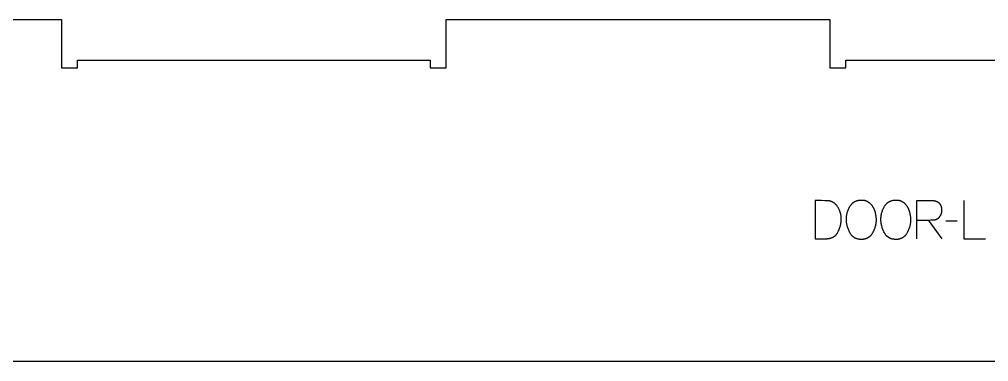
# Model space of a CAD drawing. Extents: x 0 to 4485, y 0 to 8771.
# Drawn here: x 844 to 1600, y 4372 to 4640 of the extents above; entities that cross this region are included whole.
import ezdxf

# ---------------------------------------------------------------- set-up
doc = ezdxf.new("R2010")
doc.units = 0
doc.layers.add('1_ANYTOOL_1MMDEEP_LABELS_S', color=2, linetype='CONTINUOUS')
doc.layers.add('4_ANYTOOL_CUTTHROUGH_OUTSI', color=5, linetype='CONTINUOUS')

msp = doc.modelspace()

# ---------------------------------------------------------------- linework, layer by layer
at = {"layer": '1_ANYTOOL_1MMDEEP_LABELS_S', "color": 2}
for points in [[(1464.98, 4498.46), (1464.98, 4468.46), (1473.51, 4468.54), (1473.92, 4468.55), (1474.33, 4468.57), (1474.72, 4468.6), (1475.11, 4468.64), (1475.49, 4468.69), (1475.86, 4468.74), (1476.23, 4468.81), (1476.58, 4468.89), (1476.93, 4468.97), (1477.27, 4469.07), (1477.6, 4469.17), (1477.93, 4469.29), (1478.25, 4469.41), (1478.4, 4469.48), (1478.55, 4469.54), (1478.71, 4469.61), (1478.86, 4469.69), (1479, 4469.76), (1479.15, 4469.84), (1479.29, 4469.92), (1479.43, 4470), (1479.57, 4470.08), (1479.71, 4470.17), (1479.85, 4470.26), (1479.98, 4470.35), (1480.11, 4470.44), (1480.24, 4470.54), (1480.37, 4470.64), (1480.5, 4470.74), (1480.62, 4470.84), (1480.74, 4470.95), (1480.86, 4471.06), (1480.98, 4471.17), (1481.1, 4471.28), (1481.21, 4471.39), (1481.32, 4471.51), (1481.43, 4471.63), (1481.54, 4471.75), (1481.65, 4471.88), (1481.75, 4472), (1481.85, 4472.13), (1481.95, 4472.27), (1482.05, 4472.4), (1482.15, 4472.54), (1482.24, 4472.67), (1482.43, 4472.96), (1482.6, 4473.25), (1482.77, 4473.56), (1483.09, 4474.17), (1483.38, 4474.8), (1483.66, 4475.43), (1483.91, 4476.07), (1484.15, 4476.71), (1484.36, 4477.35), (1484.56, 4478.01), (1484.73, 4478.67), (1484.88, 4479.33), (1485.02, 4480), (1485.13, 4480.68), (1485.22, 4481.36), (1485.29, 4482.05), (1485.34, 4482.74), (1485.37, 4483.44), (1485.38, 4484.14), (1485.37, 4484.74), (1485.35, 4485.33), (1485.3, 4485.91), (1485.23, 4486.49), (1485.14, 4487.07), (1485.09, 4487.35), (1485.03, 4487.63), (1484.97, 4487.91), (1484.91, 4488.19), (1484.84, 4488.47), (1484.76, 4488.75), (1484.68, 4489.02), (1484.6, 4489.3), (1484.51, 4489.57), (1484.41, 4489.84), (1484.31, 4490.11), (1484.21, 4490.38), (1484.1, 4490.64), (1483.99, 4490.91), (1483.74, 4491.43), (1483.48, 4491.95), (1483.2, 4492.46), (1482.9, 4492.97), (1482.7, 4493.28), (1482.51, 4493.57), (1482.3, 4493.86), (1482.1, 4494.14), (1481.89, 4494.41), (1481.68, 4494.67), (1481.47, 4494.92), (1481.25, 4495.16), (1481.03, 4495.39), (1480.8, 4495.61), (1480.57, 4495.83), (1480.34, 4496.03), (1480.1, 4496.23), (1479.87, 4496.41), (1479.62, 4496.59), (1479.38, 4496.76), (1479.13, 4496.92), (1478.88, 4497.06), (1478.62, 4497.2), (1478.36, 4497.33), (1478.1, 4497.46), (1477.84, 4497.57), (1477.57, 4497.67), (1477.29, 4497.76), (1477.02, 4497.85), (1476.74, 4497.92), (1476.46, 4497.99), (1476.17, 4498.04), (1475.88, 4498.09), (1475.59, 4498.13), (1475.29, 4498.16), (1474.99, 4498.18), (1472.56, 4498.28), (1470.08, 4498.36), (1467.55, 4498.42)], [(1501.46, 4498.8), (1501.83, 4498.79), (1502.19, 4498.78), (1502.55, 4498.75), (1502.9, 4498.71), (1503.07, 4498.68), (1503.24, 4498.65), (1503.41, 4498.62), (1503.58, 4498.59), (1503.74, 4498.55), (1503.91, 4498.52), (1504.07, 4498.47), (1504.23, 4498.43), (1504.39, 4498.38), (1504.55, 4498.33), (1504.7, 4498.28), (1504.85, 4498.22), (1505.01, 4498.16), (1505.16, 4498.1), (1505.3, 4498.03), (1505.45, 4497.97), (1505.59, 4497.9), (1505.74, 4497.82), (1505.88, 4497.75), (1506.02, 4497.67), (1506.15, 4497.58), (1506.29, 4497.5), (1506.42, 4497.41), (1506.56, 4497.32), (1506.81, 4497.13), (1507.07, 4496.94), (1507.32, 4496.74), (1507.56, 4496.53), (1507.79, 4496.32), (1508.02, 4496.1), (1508.25, 4495.87), (1508.47, 4495.64), (1508.68, 4495.41), (1508.89, 4495.16), (1509.09, 4494.91), (1509.28, 4494.66), (1509.47, 4494.39), (1509.66, 4494.13), (1509.83, 4493.85), (1510.01, 4493.57), (1510.17, 4493.28), (1510.33, 4492.99), (1510.49, 4492.7), (1510.63, 4492.4), (1510.78, 4492.1), (1510.92, 4491.8), (1511.05, 4491.49), (1511.17, 4491.18), (1511.29, 4490.87), (1511.41, 4490.55), (1511.52, 4490.22), (1511.62, 4489.9), (1511.72, 4489.57), (1511.81, 4489.23), (1511.9, 4488.9), (1511.98, 4488.56), (1512.12, 4487.87), (1512.25, 4487.2), (1512.36, 4486.53), (1512.44, 4485.87), (1512.51, 4485.21), (1512.56, 4484.56), (1512.59, 4483.92), (1512.6, 4483.28), (1512.59, 4482.65), (1512.56, 4482.01), (1512.5, 4481.37), (1512.43, 4480.73), (1512.33, 4480.1), (1512.21, 4479.46), (1512.07, 4478.82), (1511.91, 4478.18), (1511.72, 4477.55), (1511.52, 4476.91), (1511.29, 4476.27), (1511.04, 4475.63), (1510.77, 4475), (1510.48, 4474.36), (1510.17, 4473.72), (1509.83, 4473.08), (1509.66, 4472.77), (1509.48, 4472.47), (1509.29, 4472.17), (1509.09, 4471.89), (1508.89, 4471.62), (1508.69, 4471.35), (1508.47, 4471.1), (1508.25, 4470.85), (1508.14, 4470.73), (1508.03, 4470.62), (1507.91, 4470.51), (1507.79, 4470.39), (1507.68, 4470.29), (1507.56, 4470.18), (1507.43, 4470.08), (1507.31, 4469.98), (1507.19, 4469.88), (1507.06, 4469.78), (1506.93, 4469.69), (1506.8, 4469.6), (1506.67, 4469.51), (1506.54, 4469.42), (1506.41, 4469.34), (1506.27, 4469.26), (1506.13, 4469.18), (1506, 4469.11), (1505.86, 4469.03), (1505.71, 4468.96), (1505.57, 4468.89), (1505.43, 4468.83), (1505.28, 4468.76), (1505.13, 4468.7), (1504.98, 4468.64), (1504.83, 4468.59), (1504.68, 4468.53), (1504.52, 4468.48), (1504.21, 4468.39), (1503.89, 4468.3), (1503.57, 4468.23), (1503.23, 4468.16), (1502.9, 4468.11), (1502.55, 4468.06), (1502.2, 4468.03), (1501.84, 4468), (1501.48, 4467.99), (1501.11, 4467.98), (1500.73, 4467.99), (1500.35, 4468), (1499.99, 4468.03), (1499.62, 4468.07), (1499.27, 4468.11), (1498.92, 4468.17), (1498.58, 4468.23), (1498.24, 4468.31), (1497.91, 4468.39), (1497.59, 4468.49), (1497.43, 4468.54), (1497.27, 4468.6), (1497.12, 4468.65), (1496.96, 4468.71), (1496.81, 4468.78), (1496.66, 4468.84), (1496.51, 4468.91), (1496.36, 4468.98), (1496.22, 4469.05), (1496.08, 4469.12), (1495.93, 4469.2), (1495.79, 4469.28), (1495.65, 4469.36), (1495.52, 4469.45), (1495.38, 4469.54), (1495.25, 4469.63), (1495.12, 4469.72), (1494.99, 4469.81), (1494.86, 4469.91), (1494.73, 4470.01), (1494.6, 4470.11), (1494.48, 4470.22), (1494.36, 4470.33), (1494.24, 4470.44), (1494.12, 4470.55), (1494, 4470.66), (1493.89, 4470.78), (1493.77, 4470.9), (1493.66, 4471.02), (1493.55, 4471.15), (1493.33, 4471.41), (1493.12, 4471.68), (1492.92, 4471.95), (1492.73, 4472.24), (1492.54, 4472.54), (1492.35, 4472.85), (1492.18, 4473.17), (1491.84, 4473.82), (1491.53, 4474.47), (1491.24, 4475.12), (1490.97, 4475.77), (1490.72, 4476.42), (1490.49, 4477.07), (1490.29, 4477.72), (1490.1, 4478.37), (1489.94, 4479.02), (1489.8, 4479.67), (1489.68, 4480.32), (1489.59, 4480.97), (1489.51, 4481.63), (1489.46, 4482.28), (1489.42, 4482.93), (1489.41, 4483.58), (1489.42, 4484.28), (1489.46, 4484.97), (1489.51, 4485.65), (1489.59, 4486.32), (1489.7, 4486.99), (1489.82, 4487.66), (1489.97, 4488.32), (1490.14, 4488.97), (1490.33, 4489.61), (1490.54, 4490.26), (1490.78, 4490.89), (1491.04, 4491.52), (1491.32, 4492.14), (1491.63, 4492.76), (1491.96, 4493.37), (1492.31, 4493.98), (1492.49, 4494.27), (1492.68, 4494.56), (1492.88, 4494.84), (1493.08, 4495.11), (1493.29, 4495.37), (1493.51, 4495.62), (1493.73, 4495.86), (1493.96, 4496.09), (1494.08, 4496.2), (1494.2, 4496.31), (1494.32, 4496.42), (1494.44, 4496.52), (1494.57, 4496.62), (1494.69, 4496.72), (1494.82, 4496.82), (1494.95, 4496.92), (1495.08, 4497.01), (1495.21, 4497.1), (1495.35, 4497.19), (1495.48, 4497.27), (1495.62, 4497.36), (1495.76, 4497.44), (1495.9, 4497.52), (1496.04, 4497.59), (1496.18, 4497.67), (1496.33, 4497.74), (1496.62, 4497.88), (1496.93, 4498), (1497.24, 4498.12), (1497.55, 4498.23), (1497.87, 4498.33), (1498.2, 4498.42), (1498.54, 4498.5), (1498.88, 4498.57), (1499.23, 4498.63), (1499.58, 4498.68), (1499.94, 4498.72), (1500.31, 4498.76), (1500.69, 4498.78), (1501.07, 4498.79)], [(1528.41, 4498.8), (1528.78, 4498.79), (1529.15, 4498.78), (1529.51, 4498.75), (1529.86, 4498.71), (1530.03, 4498.68), (1530.2, 4498.65), (1530.37, 4498.62), (1530.54, 4498.59), (1530.7, 4498.55), (1530.87, 4498.52), (1531.03, 4498.47), (1531.19, 4498.43), (1531.35, 4498.38), (1531.5, 4498.33), (1531.66, 4498.28), (1531.81, 4498.22), (1531.96, 4498.16), (1532.11, 4498.1), (1532.26, 4498.03), (1532.41, 4497.97), (1532.55, 4497.9), (1532.69, 4497.82), (1532.83, 4497.75), (1532.97, 4497.67), (1533.11, 4497.58), (1533.25, 4497.5), (1533.38, 4497.41), (1533.51, 4497.32), (1533.77, 4497.13), (1534.03, 4496.94), (1534.27, 4496.74), (1534.52, 4496.53), (1534.75, 4496.32), (1534.98, 4496.1), (1535.21, 4495.87), (1535.43, 4495.64), (1535.64, 4495.41), (1535.84, 4495.16), (1536.05, 4494.91), (1536.24, 4494.66), (1536.43, 4494.39), (1536.61, 4494.13), (1536.79, 4493.85), (1536.96, 4493.57), (1537.13, 4493.28), (1537.29, 4492.99), (1537.44, 4492.7), (1537.59, 4492.4), (1537.74, 4492.1), (1537.87, 4491.8), (1538, 4491.49), (1538.13, 4491.18), (1538.25, 4490.87), (1538.37, 4490.55), (1538.47, 4490.22), (1538.58, 4489.9), (1538.68, 4489.57), (1538.77, 4489.23), (1538.85, 4488.9), (1538.93, 4488.56), (1539.08, 4487.87), (1539.21, 4487.2), (1539.31, 4486.53), (1539.4, 4485.87), (1539.47, 4485.21), (1539.52, 4484.56), (1539.55, 4483.92), (1539.56, 4483.28), (1539.54, 4482.65), (1539.51, 4482.01), (1539.46, 4481.37), (1539.38, 4480.73), (1539.29, 4480.1), (1539.17, 4479.46), (1539.03, 4478.82), (1538.86, 4478.18), (1538.68, 4477.55), (1538.48, 4476.91), (1538.25, 4476.27), (1538, 4475.63), (1537.73, 4475), (1537.44, 4474.36), (1537.13, 4473.72), (1536.79, 4473.08), (1536.62, 4472.77), (1536.43, 4472.47), (1536.24, 4472.17), (1536.05, 4471.89), (1535.85, 4471.62), (1535.64, 4471.35), (1535.43, 4471.1), (1535.21, 4470.85), (1535.1, 4470.73), (1534.98, 4470.62), (1534.87, 4470.51), (1534.75, 4470.39), (1534.63, 4470.29), (1534.51, 4470.18), (1534.39, 4470.08), (1534.27, 4469.98), (1534.14, 4469.88), (1534.02, 4469.78), (1533.89, 4469.69), (1533.76, 4469.6), (1533.63, 4469.51), (1533.5, 4469.42), (1533.36, 4469.34), (1533.23, 4469.26), (1533.09, 4469.18), (1532.95, 4469.11), (1532.81, 4469.03), (1532.67, 4468.96), (1532.53, 4468.89), (1532.38, 4468.83), (1532.24, 4468.76), (1532.09, 4468.7), (1531.94, 4468.64), (1531.79, 4468.59), (1531.64, 4468.53), (1531.48, 4468.48), (1531.17, 4468.39), (1530.85, 4468.3), (1530.52, 4468.23), (1530.19, 4468.16), (1529.85, 4468.11), (1529.51, 4468.06), (1529.16, 4468.03), (1528.8, 4468), (1528.44, 4467.99), (1528.07, 4467.98), (1527.69, 4467.99), (1527.31, 4468), (1526.94, 4468.03), (1526.58, 4468.07), (1526.22, 4468.11), (1525.88, 4468.17), (1525.53, 4468.23), (1525.2, 4468.31), (1524.87, 4468.39), (1524.55, 4468.49), (1524.39, 4468.54), (1524.23, 4468.6), (1524.07, 4468.65), (1523.92, 4468.71), (1523.77, 4468.78), (1523.62, 4468.84), (1523.47, 4468.91), (1523.32, 4468.98), (1523.18, 4469.05), (1523.03, 4469.12), (1522.89, 4469.2), (1522.75, 4469.28), (1522.61, 4469.36), (1522.47, 4469.45), (1522.34, 4469.54), (1522.2, 4469.63), (1522.07, 4469.72), (1521.94, 4469.81), (1521.81, 4469.91), (1521.69, 4470.01), (1521.56, 4470.11), (1521.44, 4470.22), (1521.31, 4470.33), (1521.19, 4470.44), (1521.08, 4470.55), (1520.96, 4470.66), (1520.84, 4470.78), (1520.73, 4470.9), (1520.62, 4471.02), (1520.51, 4471.15), (1520.29, 4471.41), (1520.08, 4471.68), (1519.88, 4471.95), (1519.68, 4472.24), (1519.49, 4472.54), (1519.31, 4472.85), (1519.13, 4473.17), (1518.8, 4473.82), (1518.49, 4474.47), (1518.19, 4475.12), (1517.92, 4475.77), (1517.68, 4476.42), (1517.45, 4477.07), (1517.24, 4477.72), (1517.06, 4478.37), (1516.9, 4479.02), (1516.76, 4479.67), (1516.64, 4480.32), (1516.54, 4480.97), (1516.47, 4481.63), (1516.41, 4482.28), (1516.38, 4482.93), (1516.37, 4483.58), (1516.38, 4484.28), (1516.41, 4484.97), (1516.47, 4485.65), (1516.55, 4486.32), (1516.65, 4486.99), (1516.78, 4487.66), (1516.92, 4488.32), (1517.09, 4488.97), (1517.29, 4489.61), (1517.5, 4490.26), (1517.74, 4490.89), (1518, 4491.52), (1518.28, 4492.14), (1518.58, 4492.76), (1518.91, 4493.37), (1519.26, 4493.98), (1519.45, 4494.27), (1519.64, 4494.56), (1519.83, 4494.84), (1520.04, 4495.11), (1520.25, 4495.37), (1520.47, 4495.62), (1520.69, 4495.86), (1520.92, 4496.09), (1521.04, 4496.2), (1521.16, 4496.31), (1521.28, 4496.42), (1521.4, 4496.52), (1521.52, 4496.62), (1521.65, 4496.72), (1521.78, 4496.82), (1521.91, 4496.92), (1522.04, 4497.01), (1522.17, 4497.1), (1522.3, 4497.19), (1522.44, 4497.27), (1522.57, 4497.36), (1522.71, 4497.44), (1522.85, 4497.52), (1523, 4497.59), (1523.14, 4497.67), (1523.29, 4497.74), (1523.58, 4497.88), (1523.88, 4498), (1524.19, 4498.12), (1524.51, 4498.23), (1524.83, 4498.33), (1525.16, 4498.42), (1525.49, 4498.5), (1525.84, 4498.57), (1526.18, 4498.63), (1526.54, 4498.68), (1526.9, 4498.72), (1527.27, 4498.76), (1527.64, 4498.78), (1528.02, 4498.79)]]:
    msp.add_lwpolyline(points, close=True, dxfattribs=at)
for points in [[(1544.44, 4468.46), (1544.44, 4498.46), (1555.8, 4498.46), (1556.29, 4498.45), (1556.76, 4498.43), (1557, 4498.41), (1557.22, 4498.39), (1557.45, 4498.36), (1557.67, 4498.33), (1557.88, 4498.3), (1558.09, 4498.26), (1558.3, 4498.22), (1558.51, 4498.18), (1558.71, 4498.13), (1558.9, 4498.08), (1559.1, 4498.03), (1559.29, 4497.97), (1559.47, 4497.9), (1559.65, 4497.84), (1559.83, 4497.76), (1560, 4497.69), (1560.17, 4497.61), (1560.34, 4497.53), (1560.5, 4497.44), (1560.66, 4497.35), (1560.81, 4497.26), (1560.96, 4497.16), (1561.11, 4497.06), (1561.25, 4496.95), (1561.39, 4496.85), (1561.52, 4496.73), (1561.65, 4496.62), (1561.78, 4496.5), (1561.9, 4496.37), (1562.02, 4496.24), (1562.13, 4496.11), (1562.24, 4495.97), (1562.35, 4495.83), (1562.45, 4495.69), (1562.55, 4495.54), (1562.65, 4495.39), (1562.74, 4495.24), (1562.83, 4495.08), (1562.91, 4494.92), (1562.99, 4494.75), (1563.07, 4494.58), (1563.14, 4494.4), (1563.21, 4494.23), (1563.27, 4494.04), (1563.33, 4493.86), (1563.39, 4493.67), (1563.44, 4493.48), (1563.49, 4493.28), (1563.53, 4493.08), (1563.58, 4492.87), (1563.61, 4492.66), (1563.65, 4492.45), (1563.67, 4492.23), (1563.7, 4492.01), (1563.72, 4491.79), (1563.74, 4491.56), (1563.76, 4491.1), (1563.77, 4490.61), (1563.77, 4490.44), (1563.76, 4490.26), (1563.75, 4490.09), (1563.74, 4489.91), (1563.73, 4489.74), (1563.71, 4489.57), (1563.68, 4489.4), (1563.66, 4489.23), (1563.63, 4489.06), (1563.6, 4488.89), (1563.56, 4488.72), (1563.52, 4488.56), (1563.48, 4488.39), (1563.43, 4488.23), (1563.38, 4488.06), (1563.33, 4487.9), (1563.27, 4487.74), (1563.21, 4487.58), (1563.14, 4487.42), (1563.07, 4487.26), (1563, 4487.1), (1562.93, 4486.95), (1562.85, 4486.79), (1562.77, 4486.64), (1562.68, 4486.48), (1562.6, 4486.33), (1562.5, 4486.18), (1562.41, 4486.02), (1562.31, 4485.87), (1562.21, 4485.72), (1562.1, 4485.58), (1561.99, 4485.43), (1561.88, 4485.28), (1561.76, 4485.14), (1561.65, 4485.01), (1561.53, 4484.87), (1561.41, 4484.75), (1561.28, 4484.62), (1561.15, 4484.5), (1561.03, 4484.39), (1560.89, 4484.28), (1560.76, 4484.18), (1560.62, 4484.08), (1560.49, 4483.98), (1560.34, 4483.89), (1560.2, 4483.8), (1560.06, 4483.72), (1559.91, 4483.64), (1559.76, 4483.56), (1559.6, 4483.49), (1559.45, 4483.43), (1559.29, 4483.37), (1559.13, 4483.31), (1558.97, 4483.26), (1558.8, 4483.21), (1558.64, 4483.17), (1558.47, 4483.13), (1558.29, 4483.1), (1558.12, 4483.07), (1557.94, 4483.04), (1557.76, 4483.02), (1557.58, 4483), (1557.4, 4482.99), (1555.48, 4482.92), (1553.44, 4482.9), (1544.48, 4482.9)], [(1581.04, 4498.46), (1581.04, 4468.46), (1598.14, 4468.46)], [(1553.44, 4482.9), (1563.9, 4468.41)], [(1575.9, 4482.34), (1567.11, 4482.26)]]:
    msp.add_lwpolyline(points, dxfattribs=at)
at = {"layer": '4_ANYTOOL_CUTTHROUGH_OUTSI', "color": 5}
for points in [[(576.97, 4639.98), (876.47, 4639.98), (876.47, 4601.98), (888.97, 4601.98), (888.97, 4607.98), (1164.47, 4607.98), (1164.47, 4601.98), (1176.97, 4601.98), (1176.97, 4639.98), (1476.47, 4639.98), (1476.47, 4601.98), (1488.97, 4601.98), (1488.97, 4607.98), (1764.47, 4607.98)], [(2076.72, 4372.48), (876.72, 4372.48), (576.72, 4372.48)]]:
    msp.add_lwpolyline(points, dxfattribs=at)

doc.saveas('drawing.dxf')
